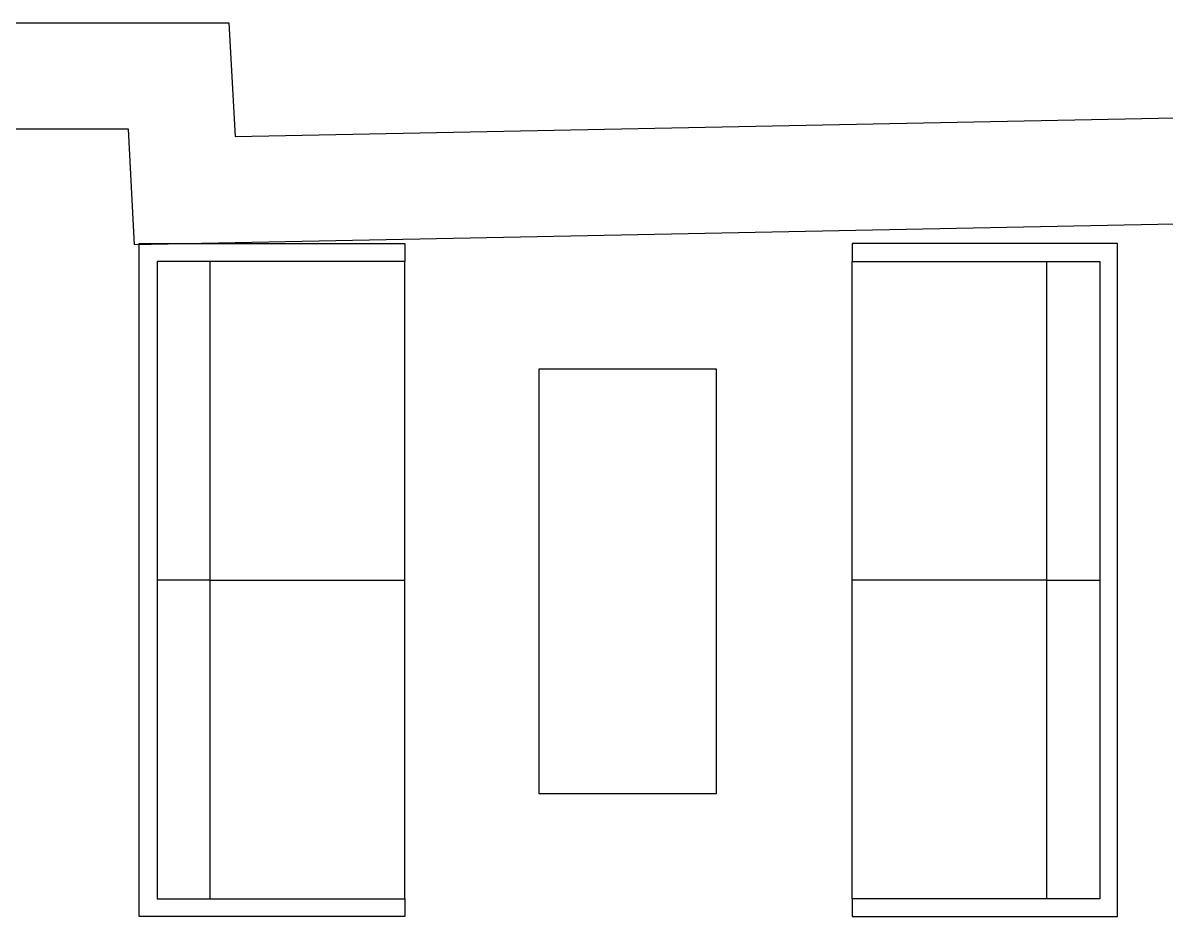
# Model space of a CAD drawing. Header units: millimetres. Extents: x 24870 to 27223, y 1839 to 3696.
# Drawn here: x 26322.3 to 26645.3, y 3169.9 to 3424.4 of the extents above; entities that cross this region are included whole.
import ezdxf

# ---------------------------------------------------------------- set-up
doc = ezdxf.new("R2010")
doc.units = ezdxf.units.MM
doc.layers.add('0-gnl-parapet', color=252, linetype='Continuous')

msp = doc.modelspace()

# ---------------------------------------------------------------- linework, layer by layer
for p, q in [((26355.179, 3172.042), (26355.179, 3362.042)), ((26355.179, 3362.042), (26430.179, 3362.042)), ((26430.179, 3362.042), (26430.179, 3357.042)), ((26631.556, 3362.042), (26556.556, 3362.042)), ((26556.556, 3362.042), (26556.556, 3357.042)), ((26631.556, 3172.042), (26631.556, 3362.042)), ((26430.179, 3357.042), (26360.179, 3357.042)), ((26360.179, 3357.042), (26360.179, 3177.042)), ((26375.179, 3357.042), (26360.179, 3357.042)), ((26360.179, 3357.042), (26360.179, 3177.042)), ((26375.179, 3177.042), (26375.179, 3357.042)), ((26430.179, 3177.042), (26430.179, 3357.042)), ((26556.556, 3357.042), (26626.556, 3357.042)), ((26556.556, 3177.042), (26556.556, 3357.042)), ((26611.556, 3177.042), (26611.556, 3357.042)), ((26611.556, 3357.042), (26626.556, 3357.042)), ((26626.556, 3357.042), (26626.556, 3177.042)), ((26626.556, 3357.042), (26626.556, 3177.042)), ((26468.142, 3206.689), (26468.142, 3326.689)), ((26468.142, 3326.689), (26518.142, 3326.689)), ((26518.142, 3326.689), (26518.142, 3206.689)), ((26375.179, 3267.042), (26360.179, 3267.042)), ((26375.179, 3267.042), (26430.179, 3267.042)), ((26611.556, 3267.042), (26556.556, 3267.042)), ((26611.556, 3267.042), (26626.556, 3267.042)), ((26518.142, 3206.689), (26468.142, 3206.689)), ((26360.179, 3177.042), (26430.179, 3177.042)), ((26360.179, 3177.042), (26375.179, 3177.042)), ((26430.179, 3177.042), (26430.179, 3172.042)), ((26626.556, 3177.042), (26556.556, 3177.042)), ((26556.556, 3177.042), (26556.556, 3172.042)), ((26626.556, 3177.042), (26611.556, 3177.042)), ((26430.179, 3172.042), (26355.179, 3172.042)), ((26556.556, 3172.042), (26631.556, 3172.042))]:
    msp.add_line(p, q)
at = {"layer": '0-gnl-parapet'}
for points in [[(24904.831, 2642.853), (24918.613, 3424.382), (26380.507, 3424.382), (26382.242, 3392.315), (27188.702, 3408.273)], [(27177.853, 2698.416), (27159.517, 3377.69), (26353.853, 3361.748), (26352.087, 3394.382), (24948.089, 3394.382), (24934.826, 2642.324)]]:
    msp.add_lwpolyline(points, dxfattribs=at)

doc.saveas('drawing.dxf')
